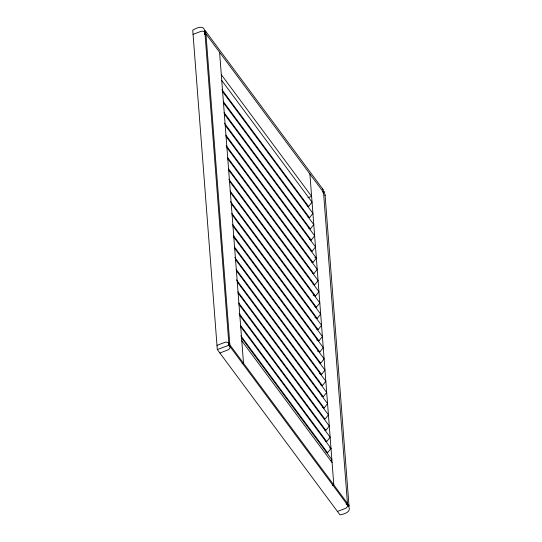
<?xml version="1.0" encoding="UTF-8"?>
<svg xmlns="http://www.w3.org/2000/svg" width="542" height="542" viewBox="0 0 542 542"><rect width="100%" height="100%" fill="white"/><g stroke="black" fill="none" stroke-linecap="round" stroke-linejoin="round"><path stroke-width="0.81" d="M204.774 33.048C205.249 24.695 198.06 26.958 192.735 30.176L217.308 349.556L339.997 514.9C346.101 513.769 352.984 510.679 347.117 504.731M307.084 205.906L308.635 206.536L312.063 202.18L221.753 80.467M307.944 217.098L309.496 217.728L312.924 213.372L222.613 91.659M308.805 228.29L310.356 228.92L313.784 224.564L223.473 102.851M309.665 239.483L311.216 240.113L314.645 235.756L224.334 114.044M310.525 250.675L312.084 251.305L315.505 246.949L225.194 125.236M311.386 261.867L312.944 262.497L316.365 258.141L226.061 136.428M312.253 273.06L313.804 273.69L317.233 269.333L226.922 147.62M313.113 284.252L314.665 284.882L318.093 280.526L227.782 158.813M313.195 295.133L315.525 296.074L318.953 291.718L228.643 170.005M314.834 306.637L316.386 307.267L319.814 302.91L229.503 181.197M314.916 317.517L317.246 318.459L320.674 314.103L230.364 192.39M316.555 329.021L318.107 329.651L321.535 325.295L231.224 203.582M316.643 339.902L318.967 340.843L322.395 336.487L232.084 214.774M317.504 351.094L319.834 352.036L323.256 347.679L232.952 225.967M319.136 362.598L320.695 363.228L324.116 358.872L233.812 237.159M319.224 373.479L321.555 374.42L324.983 370.064L234.672 248.351M320.864 384.983L322.415 385.613L325.844 381.256L235.533 259.543M321.724 396.175L323.276 396.805L326.704 392.449L236.393 270.736M322.585 407.367L324.136 407.997L327.564 403.641L237.254 281.928M324.306 429.752L325.857 430.382L329.285 426.026L238.975 304.313M325.166 440.944L326.724 441.574L330.146 437.218L239.835 315.505M326.027 452.136L327.585 452.766L331.006 448.41L240.702 326.697M330.891 460.849L331.867 459.602L241.563 337.89M324.312 192.125L324.854 191.909L323.093 192.518M193.06 34.37L200.811 31.422A2.886 1.978 -4.4 0 1 204.253 31.748A2.886 1.978 -4.4 0 1 204.49 34.146M204.476 34.444L205.953 33.882L323.52 192.335L347.449 503.328L345.972 503.891M307.924 197.755L311.616 196.353L221.305 74.64M216.99 345.356L224.74 342.409A2.886 1.978 -4.4 0 1 228.182 342.734A2.886 1.978 -4.4 0 1 228.419 345.132M217.308 349.556L229.883 344.875L205.953 33.882M219.869 352.998L227.62 350.051A2.886 1.931 -36.6 0 0 229.903 347.849A2.886 1.931 -36.6 0 0 229.171 345.776M242.037 363.804L243.514 363.242L219.585 52.256M332.341 485.517L333.818 484.954L309.888 173.968M337.436 511.458L345.193 508.504A2.886 1.931 -36.6 0 0 347.476 506.303A2.886 1.931 -36.6 0 0 346.745 504.229M314.814 257.511L316.365 258.141M329.455 447.78L331.006 448.41M322.937 189.321L205.364 30.867A2.886 1.931 -36.6 0 1 204.639 34.092M221.861 89.586L308.635 206.536M223.223 101.456L309.496 217.728M224.083 112.648L310.356 228.92M224.442 123.163L311.216 240.113M225.811 135.033L312.084 251.305M226.163 145.547L312.944 262.497M227.532 157.417L313.804 273.69M228.392 168.609L314.665 284.882M228.751 179.124L315.525 296.074M230.113 190.994L316.386 307.267M230.472 201.509L317.246 318.459M231.834 213.379L318.107 329.651M232.694 224.571L318.967 340.843M233.561 235.763L319.834 352.036M234.422 246.956L320.695 363.228M234.774 257.47L321.555 374.42M236.143 269.34L322.415 385.613M236.502 279.855L323.276 396.805M237.863 291.725L324.136 407.997M238.114 293.12L328.425 414.833L324.997 419.19L238.724 302.917M239.083 313.432L325.857 430.382M240.445 325.302L326.724 441.574M240.804 335.816L327.585 452.766M241.786 340.857L332.097 462.57M229.883 344.875L347.449 503.328M229.612 346.053L347.185 504.507M325.092 195.052L349.021 506.038M204.964 33.157L228.893 344.143M346.331 504.046A2.886 1.978 -4.4 0 1 348.879 506.553M323.14 193.128A2.886 1.978 -4.4 0 1 324.949 195.567M204.354 30.46A2.886 1.931 -36.6 0 1 204.917 30.589M322.49 189.043A2.886 1.931 -36.6 0 1 322.72 192.01"/></g></svg>
